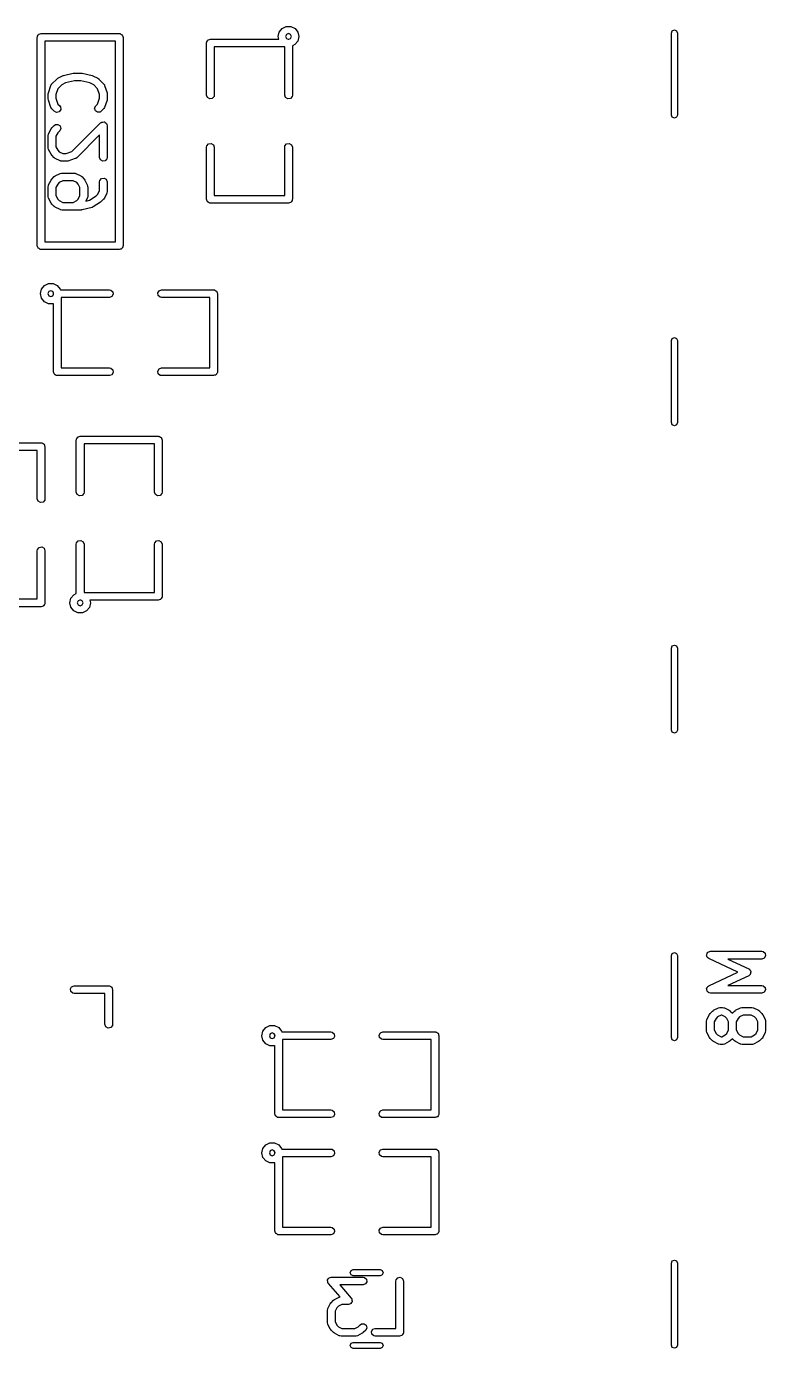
# Model space of a CAD drawing. Extents: x 0.15 to 2.92, y 0.08 to 4.24.
# Drawn here: x 0.869 to 1.436, y 2.441 to 3.456 of the extents above; entities that cross this region are included whole.
import ezdxf

# ---------------------------------------------------------------- set-up
doc = ezdxf.new("R2010")
doc.units = 0
doc.header["$MEASUREMENT"] = 0
doc.layers.add('BLACK', color=7, linetype='CONTINUOUS')

msp = doc.modelspace()

# ---------------------------------------------------------------- linework, layer by layer
at = {"layer": 'BLACK', "linetype": 'CONTINUOUS'}
for p, q in [((1.06284, 3.45187), (1.06505, 3.45463)), ((1.06505, 3.45463), (1.06824, 3.45616)), ((1.06824, 3.45616), (1.07178, 3.45616)), ((1.07178, 3.45616), (1.07496, 3.45462)), ((1.07496, 3.45462), (1.07717, 3.45185)), ((1.36463, 3.45273), (1.3663, 3.45343)), ((1.3663, 3.45343), (1.36797, 3.45273)), ((0.877047, 3.44776), (0.877115, 3.44814)), ((0.877047, 3.28776), (0.877047, 3.44776)), ((0.877092, 3.44827), (0.877158, 3.44838)), ((0.877115, 3.44814), (0.877092, 3.44827)), ((0.877158, 3.44838), (0.877225, 3.44877)), ((0.877225, 3.44877), (0.877718, 3.44935)), ((0.877718, 3.44935), (0.878102, 3.45002)), ((0.878102, 3.45002), (0.878352, 3.45011)), ((0.878352, 3.45011), (0.878524, 3.45031)), ((0.878524, 3.45031), (0.879279, 3.45045)), ((0.879279, 3.45045), (0.88, 3.45071)), ((0.88, 3.45071), (0.94, 3.45071)), ((0.882953, 3.4448), (0.882953, 3.29071)), ((0.937047, 3.4448), (0.882953, 3.4448)), ((0.937047, 3.29071), (0.937047, 3.4448)), ((0.94, 3.45071), (0.940384, 3.45064)), ((0.940384, 3.45064), (0.940513, 3.45066)), ((0.940513, 3.45066), (0.940626, 3.4506)), ((0.940626, 3.4506), (0.94101, 3.45053)), ((0.94101, 3.45053), (0.941598, 3.45004)), ((0.941598, 3.45004), (0.942262, 3.44965)), ((0.942262, 3.44965), (0.942353, 3.4494)), ((0.942353, 3.4494), (0.942557, 3.44923)), ((0.942557, 3.44923), (0.94269, 3.44848)), ((0.94269, 3.44848), (0.942953, 3.44776)), ((0.942953, 3.44776), (0.942953, 3.28776)), ((1.00705, 3.44341), (1.00711, 3.44379)), ((1.00705, 3.40341), (1.00705, 3.44341)), ((1.00709, 3.44392), (1.00716, 3.44403)), ((1.00711, 3.44379), (1.00709, 3.44392)), ((1.00716, 3.44403), (1.00723, 3.44442)), ((1.00723, 3.44442), (1.00772, 3.445)), ((1.00772, 3.445), (1.0081, 3.44567)), ((1.0081, 3.44567), (1.00835, 3.44576)), ((1.00835, 3.44576), (1.00852, 3.44596)), ((1.00852, 3.44596), (1.00928, 3.4461)), ((1.00928, 3.4461), (1.01, 3.44636)), ((1.01, 3.44636), (1.06251, 3.44636)), ((1.06205, 3.44842), (1.06284, 3.45187)), ((1.06205, 3.44841), (1.06205, 3.44842)), ((1.06251, 3.44636), (1.06205, 3.44841)), ((1.06843, 3.44997), (1.06778, 3.44841)), ((1.06778, 3.44841), (1.06843, 3.44684)), ((1.07, 3.45062), (1.06843, 3.44997)), ((1.06843, 3.44684), (1.06959, 3.44636)), ((1.06959, 3.44636), (1.07, 3.44636)), ((1.07157, 3.44997), (1.07, 3.45062)), ((1.07, 3.44636), (1.07029, 3.44631)), ((1.07029, 3.44631), (1.07157, 3.44684)), ((1.07222, 3.44841), (1.07157, 3.44997)), ((1.07157, 3.44684), (1.07222, 3.44841)), ((1.07715, 3.44493), (1.07494, 3.44217)), ((1.07795, 3.44838), (1.07715, 3.44493)), ((1.07717, 3.45185), (1.07795, 3.44841)), ((1.07795, 3.44841), (1.07795, 3.44838)), ((1.36394, 3.45106), (1.36463, 3.45273)), ((1.36394, 3.38807), (1.36394, 3.45106)), ((1.36797, 3.45273), (1.36866, 3.45106)), ((1.36866, 3.45106), (1.36866, 3.38807)), ((1.06705, 3.44045), (1.01295, 3.44045)), ((1.01295, 3.44045), (1.01295, 3.40341)), ((1.06705, 3.40341), (1.06705, 3.44045)), ((1.07494, 3.44217), (1.07295, 3.44122)), ((1.07295, 3.44122), (1.07295, 3.40341)), ((0.888227, 3.41203), (0.891977, 3.41578)), ((0.891977, 3.41578), (0.8927, 3.41628)), ((0.8927, 3.41628), (0.892744, 3.41633)), ((0.892744, 3.41633), (0.896494, 3.4182)), ((0.898845, 3.41278), (0.895814, 3.41126)), ((0.896494, 3.4182), (0.896982, 3.41835)), ((0.896982, 3.41835), (0.897098, 3.41843)), ((0.897098, 3.41843), (0.904597, 3.4203)), ((0.905677, 3.41448), (0.898845, 3.41278)), ((0.904597, 3.4203), (0.905185, 3.42034)), ((0.905185, 3.42034), (0.905313, 3.42039)), ((0.905313, 3.42039), (0.910937, 3.42039)), ((0.910574, 3.41448), (0.905677, 3.41448)), ((0.917406, 3.41278), (0.910574, 3.41448)), ((0.910937, 3.42039), (0.911518, 3.42029)), ((0.911518, 3.42029), (0.911654, 3.4203)), ((0.911654, 3.4203), (0.919153, 3.41843)), ((0.920437, 3.41126), (0.917406, 3.41278)), ((0.919153, 3.41843), (0.919618, 3.41822)), ((0.919618, 3.41822), (0.919757, 3.4182)), ((0.919757, 3.4182), (0.923506, 3.41633)), ((0.923506, 3.41633), (0.924216, 3.4158)), ((0.924216, 3.4158), (0.924274, 3.41578)), ((0.924274, 3.41578), (0.928023, 3.41203)), ((0.885487, 3.40431), (0.885641, 3.40518)), ((0.885487, 3.40056), (0.885487, 3.40431)), ((0.885639, 3.40525), (0.887514, 3.41087)), ((0.885641, 3.40518), (0.885639, 3.40525)), ((0.887514, 3.41087), (0.888002, 3.41177)), ((0.888002, 3.41177), (0.888152, 3.41187)), ((0.888152, 3.41187), (0.888227, 3.41203)), ((0.892896, 3.40834), (0.891393, 3.40383)), ((0.891393, 3.40383), (0.891393, 3.40104)), ((0.895814, 3.41126), (0.892896, 3.40834)), ((0.923355, 3.40834), (0.920437, 3.41126)), ((0.924857, 3.40383), (0.923355, 3.40834)), ((0.924857, 3.40104), (0.924857, 3.40383)), ((0.928023, 3.41203), (0.928612, 3.41119)), ((0.928612, 3.41119), (0.928627, 3.41101)), ((0.928627, 3.41101), (0.928737, 3.41087)), ((0.928737, 3.41087), (0.930611, 3.40525)), ((0.930611, 3.40525), (0.930741, 3.40437)), ((0.930741, 3.40437), (0.930763, 3.40431)), ((0.930763, 3.40431), (0.930763, 3.40056)), ((1.00774, 3.40151), (1.00705, 3.40341)), ((1.01277, 3.4024), (1.01148, 3.40085)), ((1.01295, 3.40341), (1.01277, 3.4024)), ((1.06774, 3.40151), (1.06705, 3.40341)), ((1.07277, 3.4024), (1.07148, 3.40085)), ((1.07295, 3.40341), (1.07277, 3.4024)), ((0.885509, 3.4005), (0.885487, 3.40056)), ((0.885639, 3.39963), (0.885509, 3.4005)), ((0.887514, 3.39401), (0.885639, 3.39963)), ((0.887623, 3.39387), (0.887514, 3.39401)), ((0.887639, 3.39369), (0.887623, 3.39387)), ((0.888227, 3.39285), (0.887639, 3.39369)), ((0.890102, 3.39098), (0.888227, 3.39285)), ((0.891393, 3.40104), (0.892896, 3.39654)), ((0.892896, 3.39654), (0.894278, 3.39515)), ((0.895042, 3.3923), (0.893883, 3.39065)), ((0.894278, 3.39515), (0.894866, 3.39431)), ((0.894866, 3.39431), (0.895042, 3.3923)), ((0.921119, 3.39332), (0.921973, 3.39515)), ((0.921642, 3.39137), (0.921119, 3.39332)), ((0.921973, 3.39515), (0.923355, 3.39654)), ((0.923355, 3.39654), (0.924857, 3.40104)), ((0.928023, 3.39285), (0.926149, 3.39098)), ((0.928098, 3.39301), (0.928023, 3.39285)), ((0.928248, 3.3931), (0.928098, 3.39301)), ((0.928737, 3.39401), (0.928248, 3.3931)), ((0.930611, 3.39963), (0.928737, 3.39401)), ((0.930763, 3.40056), (0.93061, 3.39969)), ((0.93061, 3.39969), (0.930611, 3.39963)), ((1.00949, 3.4005), (1.00774, 3.40151)), ((1.01148, 3.40085), (1.00949, 3.4005)), ((1.06949, 3.4005), (1.06774, 3.40151)), ((1.07148, 3.40085), (1.06949, 3.4005)), ((0.891932, 3.39012), (0.890102, 3.39098)), ((0.893883, 3.39065), (0.891932, 3.39012)), ((0.903718, 3.36003), (0.925722, 3.38203)), ((0.923296, 3.39021), (0.921642, 3.39137)), ((0.925309, 3.39039), (0.923296, 3.39021)), ((0.926149, 3.39098), (0.925309, 3.39039)), ((0.925722, 3.38203), (0.92625, 3.3824)), ((0.92625, 3.3824), (0.926334, 3.3825)), ((0.926334, 3.3825), (0.926412, 3.38251)), ((0.926412, 3.38251), (0.926562, 3.38262)), ((0.926562, 3.38262), (0.927448, 3.3827)), ((0.927448, 3.3827), (0.928323, 3.38285)), ((0.928323, 3.38285), (0.92844, 3.38278)), ((0.92844, 3.38278), (0.928574, 3.38279)), ((0.928574, 3.38279), (0.929302, 3.38228)), ((0.929302, 3.38228), (0.930072, 3.38184)), ((1.36463, 3.3864), (1.36394, 3.38807)), ((1.3663, 3.38571), (1.36463, 3.3864)), ((1.36797, 3.3864), (1.3663, 3.38571)), ((1.36866, 3.38807), (1.36797, 3.3864)), ((0.885487, 3.37244), (0.885665, 3.37345)), ((0.885487, 3.36307), (0.885487, 3.37244)), ((0.885665, 3.37345), (0.885779, 3.37359)), ((0.885779, 3.37359), (0.885799, 3.37376)), ((0.885799, 3.37376), (0.887674, 3.37751)), ((0.887674, 3.37751), (0.8882, 3.37822)), ((0.8882, 3.37822), (0.888227, 3.37828)), ((0.888227, 3.37828), (0.890102, 3.38016)), ((0.890102, 3.38016), (0.890942, 3.38074)), ((0.890942, 3.38074), (0.892954, 3.38092)), ((0.892742, 3.37444), (0.891393, 3.37175)), ((0.891393, 3.37175), (0.891393, 3.36377)), ((0.894278, 3.37598), (0.892742, 3.37444)), ((0.892954, 3.38092), (0.894609, 3.37976)), ((0.895131, 3.37781), (0.894278, 3.37598)), ((0.894609, 3.37976), (0.895131, 3.37781)), ((0.924857, 3.37281), (0.907401, 3.35536)), ((0.924857, 3.35557), (0.924857, 3.37281)), ((0.930072, 3.38184), (0.930118, 3.38171)), ((0.930118, 3.38171), (0.930229, 3.38164)), ((0.930229, 3.38164), (0.930459, 3.38078)), ((0.930459, 3.38078), (0.930763, 3.37994)), ((0.930763, 3.37994), (0.930763, 3.35557)), ((0.885548, 3.3629), (0.885487, 3.36307)), ((0.885507, 3.36273), (0.885548, 3.3629)), ((0.885799, 3.36175), (0.885507, 3.36273)), ((0.887674, 3.358), (0.885799, 3.36175)), ((0.891393, 3.36377), (0.892742, 3.36107)), ((1.00705, 3.36341), (1.00723, 3.36442)), ((1.00705, 3.32341), (1.00705, 3.36341)), ((1.00723, 3.36442), (1.00852, 3.36596)), ((1.00852, 3.36596), (1.01051, 3.36631)), ((1.01051, 3.36631), (1.01226, 3.3653)), ((1.01226, 3.3653), (1.01295, 3.36341)), ((1.01295, 3.36341), (1.01295, 3.32636)), ((1.06705, 3.36341), (1.06723, 3.36442)), ((1.06705, 3.32636), (1.06705, 3.36341)), ((1.06723, 3.36442), (1.06852, 3.36596)), ((1.06852, 3.36596), (1.07051, 3.36631)), ((1.07051, 3.36631), (1.07226, 3.3653)), ((1.07226, 3.3653), (1.07295, 3.36341)), ((1.07295, 3.36341), (1.07295, 3.32341)), ((0.887721, 3.35795), (0.887674, 3.358)), ((0.888227, 3.35723), (0.887721, 3.35795)), ((0.890102, 3.35536), (0.888227, 3.35723)), ((0.89016, 3.35533), (0.890102, 3.35536)), ((0.890869, 3.3548), (0.89016, 3.35533)), ((0.894619, 3.35293), (0.890869, 3.3548)), ((0.892742, 3.36107), (0.893939, 3.35987)), ((0.893939, 3.35987), (0.896636, 3.35852)), ((0.894794, 3.35291), (0.894619, 3.35293)), ((0.894929, 3.3528), (0.894794, 3.35291)), ((0.895939, 3.35262), (0.894929, 3.3528)), ((0.899689, 3.35262), (0.895939, 3.35262)), ((0.896636, 3.35852), (0.89921, 3.35852)), ((0.89921, 3.35852), (0.903718, 3.36003)), ((0.899749, 3.35264), (0.899689, 3.35262)), ((0.900623, 3.35277), (0.899749, 3.35264)), ((0.906247, 3.35464), (0.900623, 3.35277)), ((0.906385, 3.35475), (0.906247, 3.35464)), ((0.906561, 3.35477), (0.906385, 3.35475)), ((0.907401, 3.35536), (0.906561, 3.35477)), ((0.925548, 3.35367), (0.924857, 3.35557)), ((0.927297, 3.35266), (0.925548, 3.35367)), ((0.929287, 3.35301), (0.927297, 3.35266)), ((0.930585, 3.35456), (0.929287, 3.35301)), ((0.930763, 3.35557), (0.930585, 3.35456)), ((0.890102, 3.34078), (0.890825, 3.34129)), ((0.890825, 3.34129), (0.890869, 3.34134)), ((0.890869, 3.34134), (0.894619, 3.34321)), ((0.894619, 3.34321), (0.895602, 3.34351)), ((0.895602, 3.34351), (0.895773, 3.34346)), ((0.895773, 3.34346), (0.895939, 3.34352)), ((0.895939, 3.34352), (0.905313, 3.34352)), ((0.905313, 3.34352), (0.906323, 3.34335)), ((0.906323, 3.34335), (0.906458, 3.34323)), ((0.906458, 3.34323), (0.906634, 3.34321)), ((0.906634, 3.34321), (0.910383, 3.34134)), ((0.910383, 3.34134), (0.911092, 3.34081)), ((0.885487, 3.33307), (0.885665, 3.33408)), ((0.885487, 3.32557), (0.885487, 3.33307)), ((0.885665, 3.33408), (0.885779, 3.33422)), ((0.885779, 3.33422), (0.885799, 3.33439)), ((0.885799, 3.33439), (0.887674, 3.33814)), ((0.887674, 3.33814), (0.8882, 3.33885)), ((0.8882, 3.33885), (0.888227, 3.33891)), ((0.888227, 3.33891), (0.890102, 3.34078)), ((0.892742, 3.33507), (0.891393, 3.33238)), ((0.891393, 3.33238), (0.891393, 3.32627)), ((0.893939, 3.33627), (0.892742, 3.33507)), ((0.896636, 3.33762), (0.893939, 3.33627)), ((0.904616, 3.33762), (0.896636, 3.33762)), ((0.907314, 3.33627), (0.904616, 3.33762)), ((0.908511, 3.33507), (0.907314, 3.33627)), ((0.909859, 3.33238), (0.908511, 3.33507)), ((0.909859, 3.32627), (0.909859, 3.33238)), ((0.911092, 3.34081), (0.911151, 3.34078)), ((0.911151, 3.34078), (0.913025, 3.33891)), ((0.913025, 3.33891), (0.913532, 3.33819)), ((0.913532, 3.33819), (0.913578, 3.33814)), ((0.913578, 3.33814), (0.915453, 3.33439)), ((0.915453, 3.33439), (0.915746, 3.33341)), ((0.915746, 3.33341), (0.915704, 3.33324)), ((0.915704, 3.33324), (0.915765, 3.33307)), ((0.915765, 3.33307), (0.915765, 3.32557)), ((0.924857, 3.33682), (0.925036, 3.33783)), ((0.924857, 3.33002), (0.924857, 3.33682)), ((0.925036, 3.33783), (0.926334, 3.33938)), ((0.926334, 3.33938), (0.928323, 3.33973)), ((0.928323, 3.33973), (0.930072, 3.33872)), ((0.930072, 3.33872), (0.930763, 3.33682)), ((0.930763, 3.33682), (0.930763, 3.32932)), ((0.885548, 3.32541), (0.885487, 3.32557)), ((0.885507, 3.32524), (0.885548, 3.32541)), ((0.885799, 3.32425), (0.885507, 3.32524)), ((0.887674, 3.3205), (0.885799, 3.32425)), ((0.891393, 3.32627), (0.892742, 3.32357)), ((0.892742, 3.32357), (0.893939, 3.32238)), ((0.893939, 3.32238), (0.896636, 3.32103)), ((0.896636, 3.32103), (0.904616, 3.32103)), ((0.904616, 3.32103), (0.907314, 3.32238)), ((0.907314, 3.32238), (0.908511, 3.32357)), ((0.908511, 3.32357), (0.909859, 3.32627)), ((0.915453, 3.32425), (0.914307, 3.32196)), ((0.914307, 3.32196), (0.917224, 3.32269)), ((0.915473, 3.32443), (0.915453, 3.32425)), ((0.915587, 3.32456), (0.915473, 3.32443)), ((0.915765, 3.32557), (0.915587, 3.32456)), ((0.917224, 3.32269), (0.92218, 3.32599)), ((0.925699, 3.32124), (0.920074, 3.31749)), ((0.92218, 3.32599), (0.923509, 3.32732)), ((0.923509, 3.32732), (0.924857, 3.33002)), ((0.92578, 3.32135), (0.925699, 3.32124)), ((0.926149, 3.32161), (0.92578, 3.32135)), ((0.928023, 3.32349), (0.926149, 3.32161)), ((0.928051, 3.32354), (0.928023, 3.32349)), ((0.928576, 3.32425), (0.928051, 3.32354)), ((0.930451, 3.328), (0.928576, 3.32425)), ((0.930471, 3.32818), (0.930451, 3.328)), ((0.930585, 3.32831), (0.930471, 3.32818)), ((0.930763, 3.32932), (0.930585, 3.32831)), ((1.00731, 3.32268), (1.00705, 3.32341)), ((1.00744, 3.32193), (1.00731, 3.32268)), ((1.00765, 3.32176), (1.00744, 3.32193)), ((1.00774, 3.32151), (1.00765, 3.32176)), ((1.0084, 3.32112), (1.00774, 3.32151)), ((1.00899, 3.32063), (1.0084, 3.32112)), ((1.01295, 3.32636), (1.06705, 3.32636)), ((1.07165, 3.32105), (1.07148, 3.32085)), ((1.0719, 3.32114), (1.07165, 3.32105)), ((1.07228, 3.32181), (1.0719, 3.32114)), ((1.07277, 3.3224), (1.07228, 3.32181)), ((1.07284, 3.32278), (1.07277, 3.3224)), ((1.07291, 3.32289), (1.07284, 3.32278)), ((1.07295, 3.32341), (1.07289, 3.32302)), ((1.07289, 3.32302), (1.07291, 3.32289)), ((0.887721, 3.32046), (0.887674, 3.3205)), ((0.888227, 3.31974), (0.887721, 3.32046)), ((0.890102, 3.31786), (0.888227, 3.31974)), ((0.89016, 3.31783), (0.890102, 3.31786)), ((0.890869, 3.31731), (0.89016, 3.31783)), ((0.894619, 3.31543), (0.890869, 3.31731)), ((0.894794, 3.31541), (0.894619, 3.31543)), ((0.894929, 3.3153), (0.894794, 3.31541)), ((0.895939, 3.31512), (0.894929, 3.3153)), ((0.910937, 3.31512), (0.895939, 3.31512)), ((0.911066, 3.31517), (0.910937, 3.31512)), ((0.911654, 3.31521), (0.911066, 3.31517)), ((0.919153, 3.31708), (0.911654, 3.31521)), ((0.919167, 3.31709), (0.919153, 3.31708)), ((0.920074, 3.31749), (0.919167, 3.31709)), ((1.00937, 3.32056), (1.00899, 3.32063)), ((1.00949, 3.3205), (1.00937, 3.32056)), ((1.00962, 3.32052), (1.00949, 3.3205)), ((1.01, 3.32045), (1.00962, 3.32052)), ((1.07, 3.32045), (1.01, 3.32045)), ((1.07072, 3.32072), (1.07, 3.32045)), ((1.07148, 3.32085), (1.07072, 3.32072)), ((0.882953, 3.29071), (0.937047, 3.29071)), ((0.87731, 3.28704), (0.877047, 3.28776)), ((0.877443, 3.28628), (0.87731, 3.28704)), ((0.877647, 3.28611), (0.877443, 3.28628)), ((0.877738, 3.28586), (0.877647, 3.28611)), ((0.878402, 3.28547), (0.877738, 3.28586)), ((0.87899, 3.28498), (0.878402, 3.28547)), ((0.879374, 3.28491), (0.87899, 3.28498)), ((0.879487, 3.28485), (0.879374, 3.28491)), ((0.879616, 3.28487), (0.879487, 3.28485)), ((0.88, 3.2848), (0.879616, 3.28487)), ((0.94, 3.2848), (0.88, 3.2848)), ((0.940721, 3.28507), (0.94, 3.2848)), ((0.941476, 3.2852), (0.940721, 3.28507)), ((0.941648, 3.2854), (0.941476, 3.2852)), ((0.941898, 3.28549), (0.941648, 3.2854)), ((0.942282, 3.28616), (0.941898, 3.28549)), ((0.942775, 3.28675), (0.942282, 3.28616)), ((0.942842, 3.28713), (0.942775, 3.28675)), ((0.942908, 3.28724), (0.942842, 3.28713)), ((0.942953, 3.28776), (0.942885, 3.28737)), ((0.942885, 3.28737), (0.942908, 3.28724)), ((0.879547, 3.25092), (0.88034, 3.25437)), ((0.87955, 3.25091), (0.879547, 3.25092)), ((0.880328, 3.24747), (0.87955, 3.25091)), ((0.88034, 3.25437), (0.882549, 3.25713)), ((0.882549, 3.25713), (0.885738, 3.25866)), ((0.885933, 3.25247), (0.885284, 3.25091)), ((0.885284, 3.25091), (0.885933, 3.24934)), ((0.885738, 3.25866), (0.889275, 3.25866)), ((0.8875, 3.25312), (0.885933, 3.25247)), ((0.889067, 3.25247), (0.8875, 3.25312)), ((0.889598, 3.25119), (0.889067, 3.25247)), ((0.889067, 3.24934), (0.889547, 3.2505)), ((0.889275, 3.25866), (0.892462, 3.25712)), ((0.889547, 3.25091), (0.889598, 3.25119)), ((0.889547, 3.2505), (0.889547, 3.25091)), ((0.892462, 3.25712), (0.894666, 3.25435)), ((0.894666, 3.25435), (0.894779, 3.25386)), ((0.894779, 3.25386), (0.9325, 3.25386)), ((0.9325, 3.25386), (0.93351, 3.25368)), ((0.93351, 3.25368), (0.935057, 3.25238)), ((0.935408, 3.25039), (0.934398, 3.24864)), ((0.935057, 3.25238), (0.935408, 3.25039)), ((0.969592, 3.25142), (0.970602, 3.25317)), ((0.969943, 3.24943), (0.969592, 3.25142)), ((0.970602, 3.25317), (0.9725, 3.25386)), ((0.9725, 3.25386), (1.0125, 3.25386)), ((1.0125, 3.25386), (1.01288, 3.25379)), ((1.01288, 3.25379), (1.01301, 3.25381)), ((1.01301, 3.25381), (1.01313, 3.25375)), ((1.01313, 3.25375), (1.01351, 3.25368)), ((1.01351, 3.25368), (1.0141, 3.25319)), ((1.0141, 3.25319), (1.01476, 3.2528)), ((1.01476, 3.2528), (1.01485, 3.25255)), ((1.01485, 3.25255), (1.01506, 3.25238)), ((1.01506, 3.25238), (1.01519, 3.25163)), ((1.01519, 3.25163), (1.01545, 3.25091)), ((1.01545, 3.25091), (1.01545, 3.19091)), ((0.882528, 3.2447), (0.880328, 3.24747)), ((0.885711, 3.24316), (0.882528, 3.2447)), ((0.889248, 3.24315), (0.885711, 3.24316)), ((0.885933, 3.24934), (0.8875, 3.24869)), ((0.8875, 3.24869), (0.889067, 3.24934)), ((0.889547, 3.24329), (0.889248, 3.24315)), ((0.889547, 3.19091), (0.889547, 3.24329)), ((0.9325, 3.24795), (0.895453, 3.24795)), ((0.895453, 3.24795), (0.895453, 3.19386)), ((0.934398, 3.24864), (0.9325, 3.24795)), ((0.97149, 3.24813), (0.969943, 3.24943)), ((0.9725, 3.24795), (0.97149, 3.24813)), ((1.00955, 3.24795), (0.9725, 3.24795)), ((1.00955, 3.19386), (1.00955, 3.24795)), ((1.36394, 3.21484), (1.36463, 3.21651)), ((1.36394, 3.15185), (1.36394, 3.21484)), ((1.36463, 3.21651), (1.3663, 3.2172)), ((1.3663, 3.2172), (1.36797, 3.21651)), ((1.36797, 3.21651), (1.36866, 3.21484)), ((1.36866, 3.21484), (1.36866, 3.15185)), ((0.88981, 3.19018), (0.889547, 3.19091)), ((0.889943, 3.18943), (0.88981, 3.19018)), ((0.890147, 3.18926), (0.889943, 3.18943)), ((0.890238, 3.18901), (0.890147, 3.18926)), ((0.890902, 3.18862), (0.890238, 3.18901)), ((0.895453, 3.19386), (0.9325, 3.19386)), ((0.9325, 3.19386), (0.93351, 3.19368)), ((0.93351, 3.19368), (0.935057, 3.19238)), ((0.935408, 3.19039), (0.934398, 3.18864)), ((0.935057, 3.19238), (0.935408, 3.19039)), ((0.969592, 3.19142), (0.970602, 3.19317)), ((0.969943, 3.18943), (0.969592, 3.19142)), ((0.97149, 3.18813), (0.969943, 3.18943)), ((0.970602, 3.19317), (0.9725, 3.19386)), ((0.9725, 3.19386), (1.00955, 3.19386)), ((1.01478, 3.18931), (1.0144, 3.18864)), ((1.01527, 3.1899), (1.01478, 3.18931)), ((1.01534, 3.19028), (1.01527, 3.1899)), ((1.01541, 3.19039), (1.01534, 3.19028)), ((1.01545, 3.19091), (1.01539, 3.19052)), ((1.01539, 3.19052), (1.01541, 3.19039)), ((0.89149, 3.18813), (0.890902, 3.18862)), ((0.891874, 3.18806), (0.89149, 3.18813)), ((0.891987, 3.188), (0.891874, 3.18806)), ((0.892116, 3.18802), (0.891987, 3.188)), ((0.8925, 3.18795), (0.892116, 3.18802)), ((0.9325, 3.18795), (0.8925, 3.18795)), ((0.934398, 3.18864), (0.9325, 3.18795)), ((0.9725, 3.18795), (0.97149, 3.18813)), ((1.0125, 3.18795), (0.9725, 3.18795)), ((1.01322, 3.18822), (1.0125, 3.18795)), ((1.01398, 3.18835), (1.01322, 3.18822)), ((1.01415, 3.18855), (1.01398, 3.18835)), ((1.0144, 3.18864), (1.01415, 3.18855)), ((1.36463, 3.15018), (1.36394, 3.15185)), ((1.3663, 3.14949), (1.36463, 3.15018)), ((1.36797, 3.15018), (1.3663, 3.14949)), ((1.36866, 3.15185), (1.36797, 3.15018)), ((0.907047, 3.13841), (0.907115, 3.13879)), ((0.907047, 3.09841), (0.907047, 3.13841)), ((0.907092, 3.13892), (0.907158, 3.13903)), ((0.907115, 3.13879), (0.907092, 3.13892)), ((0.907158, 3.13903), (0.907225, 3.13942)), ((0.907225, 3.13942), (0.907718, 3.14)), ((0.907718, 3.14), (0.908102, 3.14067)), ((0.908102, 3.14067), (0.908352, 3.14076)), ((0.908352, 3.14076), (0.908524, 3.14096)), ((0.908524, 3.14096), (0.909279, 3.1411)), ((0.909279, 3.1411), (0.91, 3.14136)), ((0.91, 3.14136), (0.97, 3.14136)), ((0.97, 3.14136), (0.970384, 3.14129)), ((0.970384, 3.14129), (0.970513, 3.14131)), ((0.970513, 3.14131), (0.970626, 3.14125)), ((0.970626, 3.14125), (0.97101, 3.14118)), ((0.97101, 3.14118), (0.971598, 3.14069)), ((0.971598, 3.14069), (0.972262, 3.1403)), ((0.972262, 3.1403), (0.972353, 3.14005)), ((0.972353, 3.14005), (0.972557, 3.13988)), ((0.972557, 3.13988), (0.97269, 3.13913)), ((0.97269, 3.13913), (0.972953, 3.13841)), ((0.972953, 3.13841), (0.972953, 3.09841)), ((0.82, 3.13636), (0.88, 3.13636)), ((0.877047, 3.13045), (0.822953, 3.13045)), ((0.877047, 3.09341), (0.877047, 3.13045)), ((0.88, 3.13636), (0.880384, 3.13629)), ((0.880384, 3.13629), (0.880513, 3.13631)), ((0.880513, 3.13631), (0.880626, 3.13625)), ((0.880626, 3.13625), (0.88101, 3.13618)), ((0.88101, 3.13618), (0.881598, 3.13569)), ((0.881598, 3.13569), (0.882262, 3.1353)), ((0.882262, 3.1353), (0.882353, 3.13505)), ((0.882353, 3.13505), (0.882557, 3.13488)), ((0.882557, 3.13488), (0.88269, 3.13413)), ((0.88269, 3.13413), (0.882953, 3.13341)), ((0.882953, 3.13341), (0.882953, 3.09341)), ((0.967047, 3.13545), (0.912953, 3.13545)), ((0.912953, 3.13545), (0.912953, 3.09841)), ((0.967047, 3.09841), (0.967047, 3.13545)), ((0.907738, 3.09651), (0.907047, 3.09841)), ((0.912953, 3.09841), (0.912775, 3.0974)), ((0.967738, 3.09651), (0.967047, 3.09841)), ((0.972953, 3.09841), (0.972775, 3.0974)), ((0.877738, 3.09151), (0.877047, 3.09341)), ((0.879487, 3.0905), (0.877738, 3.09151)), ((0.881476, 3.09085), (0.879487, 3.0905)), ((0.882775, 3.0924), (0.881476, 3.09085)), ((0.882953, 3.09341), (0.882775, 3.0924)), ((0.909487, 3.0955), (0.907738, 3.09651)), ((0.911476, 3.09585), (0.909487, 3.0955)), ((0.912775, 3.0974), (0.911476, 3.09585)), ((0.969487, 3.0955), (0.967738, 3.09651)), ((0.971476, 3.09585), (0.969487, 3.0955)), ((0.972775, 3.0974), (0.971476, 3.09585)), ((0.907047, 3.05841), (0.907225, 3.05942)), ((0.907047, 3.02059), (0.907047, 3.05841)), ((0.907225, 3.05942), (0.908524, 3.06096)), ((0.908524, 3.06096), (0.910513, 3.06131)), ((0.910513, 3.06131), (0.912262, 3.0603)), ((0.912262, 3.0603), (0.912953, 3.05841)), ((0.912953, 3.05841), (0.912953, 3.02136)), ((0.967047, 3.05841), (0.967225, 3.05942)), ((0.967047, 3.02136), (0.967047, 3.05841)), ((0.967225, 3.05942), (0.968524, 3.06096)), ((0.968524, 3.06096), (0.970513, 3.06131)), ((0.970513, 3.06131), (0.972262, 3.0603)), ((0.972262, 3.0603), (0.972953, 3.05841)), ((0.972953, 3.05841), (0.972953, 3.01841)), ((0.877047, 3.05341), (0.877225, 3.05442)), ((0.877047, 3.01636), (0.877047, 3.05341)), ((0.877225, 3.05442), (0.878524, 3.05596)), ((0.878524, 3.05596), (0.880513, 3.05631)), ((0.880513, 3.05631), (0.882262, 3.0553)), ((0.882262, 3.0553), (0.882953, 3.05341)), ((0.882953, 3.05341), (0.882953, 3.01341)), ((0.822953, 3.01636), (0.877047, 3.01636)), ((0.902047, 3.01342), (0.90284, 3.01687)), ((0.90284, 3.01687), (0.905049, 3.01963)), ((0.905049, 3.01963), (0.907047, 3.02059)), ((0.912953, 3.02136), (0.967047, 3.02136)), ((0.972282, 3.01681), (0.971898, 3.01614)), ((0.972775, 3.0174), (0.972282, 3.01681)), ((0.972842, 3.01778), (0.972775, 3.0174)), ((0.972908, 3.01789), (0.972842, 3.01778)), ((0.972953, 3.01841), (0.972885, 3.01802)), ((0.972885, 3.01802), (0.972908, 3.01789)), ((0.88, 3.01045), (0.827486, 3.01045)), ((0.880721, 3.01072), (0.88, 3.01045)), ((0.881476, 3.01085), (0.880721, 3.01072)), ((0.881648, 3.01105), (0.881476, 3.01085)), ((0.881898, 3.01114), (0.881648, 3.01105)), ((0.882282, 3.01181), (0.881898, 3.01114)), ((0.882775, 3.0124), (0.882282, 3.01181)), ((0.882842, 3.01278), (0.882775, 3.0124)), ((0.882908, 3.01289), (0.882842, 3.01278)), ((0.882953, 3.01341), (0.882885, 3.01302)), ((0.882885, 3.01302), (0.882908, 3.01289)), ((0.90205, 3.01341), (0.902047, 3.01342)), ((0.902828, 3.00997), (0.90205, 3.01341)), ((0.905028, 3.0072), (0.902828, 3.00997)), ((0.908211, 3.00566), (0.905028, 3.0072)), ((0.908433, 3.01497), (0.907784, 3.01341)), ((0.907784, 3.01341), (0.908433, 3.01184)), ((0.909714, 3.0155), (0.908433, 3.01497)), ((0.908433, 3.01184), (0.91, 3.01119)), ((0.91, 3.01545), (0.909714, 3.0155)), ((0.910407, 3.01545), (0.91, 3.01545)), ((0.91, 3.01119), (0.911567, 3.01184)), ((0.911567, 3.01497), (0.910407, 3.01545)), ((0.912216, 3.01341), (0.911567, 3.01497)), ((0.911567, 3.01184), (0.912216, 3.01341)), ((0.91494, 3.00717), (0.911748, 3.00565)), ((0.917154, 3.00993), (0.91494, 3.00717)), ((0.917953, 3.01338), (0.917154, 3.00993)), ((0.97, 3.01545), (0.917486, 3.01545)), ((0.917486, 3.01545), (0.917953, 3.01341)), ((0.917953, 3.01341), (0.917953, 3.01338)), ((0.970721, 3.01572), (0.97, 3.01545)), ((0.971476, 3.01585), (0.970721, 3.01572)), ((0.971648, 3.01605), (0.971476, 3.01585)), ((0.971898, 3.01614), (0.971648, 3.01605)), ((0.911748, 3.00565), (0.908211, 3.00566)), ((1.36394, 2.97862), (1.36463, 2.98029)), ((1.36394, 2.91563), (1.36394, 2.97862)), ((1.36463, 2.98029), (1.3663, 2.98098)), ((1.3663, 2.98098), (1.36797, 2.98029)), ((1.36797, 2.98029), (1.36866, 2.97862)), ((1.36866, 2.97862), (1.36866, 2.91563)), ((1.36463, 2.91396), (1.36394, 2.91563)), ((1.36866, 2.91563), (1.36797, 2.91396)), ((1.3663, 2.91327), (1.36463, 2.91396)), ((1.36797, 2.91396), (1.3663, 2.91327)), ((1.36394, 2.7424), (1.36463, 2.74407)), ((1.36394, 2.67941), (1.36394, 2.7424)), ((1.36463, 2.74407), (1.3663, 2.74476)), ((1.3663, 2.74476), (1.36797, 2.74407)), ((1.36797, 2.74407), (1.36866, 2.7424)), ((1.36866, 2.7424), (1.36866, 2.67941)), ((1.39101, 2.74252), (1.39111, 2.7429)), ((1.39128, 2.74194), (1.39101, 2.74252)), ((1.39104, 2.74329), (1.39137, 2.74385)), ((1.39111, 2.7429), (1.39104, 2.74329)), ((1.39137, 2.74385), (1.39153, 2.74447)), ((1.39153, 2.74447), (1.39186, 2.7447)), ((1.39186, 2.7447), (1.39205, 2.74504)), ((1.39205, 2.74504), (1.39266, 2.74526)), ((1.39266, 2.74526), (1.39319, 2.74563)), ((1.39319, 2.74563), (1.39358, 2.74559)), ((1.39358, 2.74559), (1.39395, 2.74573)), ((1.39395, 2.74573), (1.43332, 2.74573)), ((1.43332, 2.74573), (1.43433, 2.74555)), ((1.43433, 2.74555), (1.43588, 2.74425)), ((1.43623, 2.74226), (1.43522, 2.74051)), ((1.43588, 2.74425), (1.43623, 2.74226)), ((1.39139, 2.7413), (1.39128, 2.74194)), ((1.3917, 2.74105), (1.39139, 2.7413)), ((1.39186, 2.74069), (1.3917, 2.74105)), ((1.3927, 2.7401), (1.39186, 2.74069)), ((1.41509, 2.72965), (1.3927, 2.7401)), ((1.43332, 2.73982), (1.40726, 2.73982)), ((1.40726, 2.73982), (1.42332, 2.73233)), ((1.42332, 2.73233), (1.42364, 2.73211)), ((1.42364, 2.73211), (1.42377, 2.73207)), ((1.42377, 2.73207), (1.42384, 2.73196)), ((1.42384, 2.73196), (1.42416, 2.73174)), ((1.43522, 2.74051), (1.43332, 2.73982)), ((1.3927, 2.71921), (1.41509, 2.72965)), ((1.42332, 2.72698), (1.40726, 2.71948)), ((1.42386, 2.72752), (1.42332, 2.72698)), ((1.42449, 2.72796), (1.42386, 2.72752)), ((1.42416, 2.73174), (1.42449, 2.73105)), ((1.42449, 2.73105), (1.42493, 2.73042)), ((1.42456, 2.72822), (1.42449, 2.72796)), ((1.42475, 2.72841), (1.42456, 2.72822)), ((1.42482, 2.72917), (1.42475, 2.72841)), ((1.42502, 2.72991), (1.42482, 2.72917)), ((1.42493, 2.73042), (1.4249, 2.73015)), ((1.4249, 2.73015), (1.42502, 2.72991)), ((0.902458, 2.71682), (0.903468, 2.71857)), ((0.902809, 2.71483), (0.902458, 2.71682)), ((0.904356, 2.71353), (0.902809, 2.71483)), ((0.903468, 2.71857), (0.905366, 2.71926)), ((0.905366, 2.71335), (0.904356, 2.71353)), ((0.905366, 2.71926), (0.931941, 2.71926)), ((0.928988, 2.71335), (0.905366, 2.71335)), ((0.928988, 2.68973), (0.928988, 2.71335)), ((0.931941, 2.71926), (0.932324, 2.71919)), ((0.932324, 2.71919), (0.932454, 2.71921)), ((0.932454, 2.71921), (0.932567, 2.71915)), ((0.932567, 2.71915), (0.932951, 2.71908)), ((0.932951, 2.71908), (0.933539, 2.71858)), ((0.933539, 2.71858), (0.934203, 2.7182)), ((0.934203, 2.7182), (0.934294, 2.71795)), ((0.934294, 2.71795), (0.934498, 2.71778)), ((0.934498, 2.71778), (0.934631, 2.71702)), ((0.934631, 2.71702), (0.934894, 2.7163)), ((0.934894, 2.7163), (0.934894, 2.68973)), ((1.39104, 2.71704), (1.39124, 2.71738)), ((1.39116, 2.71641), (1.39104, 2.71704)), ((1.3911, 2.71576), (1.39116, 2.71641)), ((1.39133, 2.71544), (1.3911, 2.71576)), ((1.39124, 2.71738), (1.39128, 2.71778)), ((1.39128, 2.71778), (1.39173, 2.71823)), ((1.39139, 2.71505), (1.39133, 2.71544)), ((1.39189, 2.71464), (1.39139, 2.71505)), ((1.39173, 2.71823), (1.39205, 2.71879)), ((1.39226, 2.71411), (1.39189, 2.71464)), ((1.39205, 2.71879), (1.39242, 2.71893)), ((1.39264, 2.71401), (1.39226, 2.71411)), ((1.39242, 2.71893), (1.3927, 2.71921)), ((1.39294, 2.71376), (1.39264, 2.71401)), ((1.39395, 2.71358), (1.39294, 2.71376)), ((1.43332, 2.71358), (1.39395, 2.71358)), ((1.40726, 2.71948), (1.43332, 2.71948)), ((1.43332, 2.71948), (1.43433, 2.7193)), ((1.43522, 2.71427), (1.43332, 2.71358)), ((1.43433, 2.7193), (1.43588, 2.71801)), ((1.43623, 2.71602), (1.43522, 2.71427)), ((1.43588, 2.71801), (1.43623, 2.71602)), ((1.39638, 2.70042), (1.40013, 2.7023)), ((1.40013, 2.7023), (1.40111, 2.70259)), ((1.40111, 2.70259), (1.40129, 2.70255)), ((1.40129, 2.70255), (1.40145, 2.70261)), ((1.40145, 2.70261), (1.40333, 2.70261)), ((1.40333, 2.70261), (1.40434, 2.70243)), ((1.40434, 2.70243), (1.40447, 2.70232)), ((1.40447, 2.70232), (1.40465, 2.7023)), ((1.40465, 2.7023), (1.4084, 2.70042)), ((1.41325, 2.70042), (1.417, 2.7023)), ((1.417, 2.7023), (1.41799, 2.70259)), ((1.41799, 2.70259), (1.41816, 2.70255)), ((1.41816, 2.70255), (1.41832, 2.70261)), ((1.41832, 2.70261), (1.42582, 2.70261)), ((1.42582, 2.70261), (1.42683, 2.70243)), ((1.42683, 2.70243), (1.42697, 2.70232)), ((1.42697, 2.70232), (1.42714, 2.7023)), ((1.42714, 2.7023), (1.43089, 2.70042)), ((1.391, 2.69216), (1.39118, 2.69317)), ((1.391, 2.68466), (1.391, 2.69216)), ((1.39118, 2.69317), (1.39129, 2.6933)), ((1.39129, 2.6933), (1.39131, 2.69348)), ((1.39131, 2.69348), (1.39319, 2.69723)), ((1.39319, 2.69723), (1.39371, 2.69794)), ((1.39371, 2.69794), (1.39374, 2.698)), ((1.39374, 2.698), (1.39561, 2.69987)), ((1.39561, 2.69987), (1.39634, 2.70038)), ((1.39634, 2.70038), (1.39638, 2.70042)), ((1.39825, 2.69416), (1.3969, 2.69146)), ((1.3969, 2.69146), (1.3969, 2.68536)), ((1.39945, 2.69536), (1.39825, 2.69416)), ((1.40215, 2.6967), (1.39945, 2.69536)), ((1.40263, 2.6967), (1.40215, 2.6967)), ((1.40533, 2.69536), (1.40263, 2.6967)), ((1.40652, 2.69416), (1.40533, 2.69536)), ((1.40787, 2.69146), (1.40652, 2.69416)), ((1.40787, 2.68536), (1.40787, 2.69146)), ((1.4084, 2.70042), (1.4091, 2.6999)), ((1.4091, 2.6999), (1.40916, 2.69987)), ((1.40916, 2.69987), (1.41082, 2.69821)), ((1.41082, 2.69821), (1.41249, 2.69987)), ((1.41249, 2.69987), (1.41321, 2.70038)), ((1.41321, 2.70038), (1.41325, 2.70042)), ((1.41513, 2.69416), (1.41378, 2.69146)), ((1.41378, 2.69146), (1.41378, 2.68536)), ((1.41632, 2.69536), (1.41513, 2.69416)), ((1.41902, 2.6967), (1.41632, 2.69536)), ((1.42513, 2.6967), (1.41902, 2.6967)), ((1.42782, 2.69536), (1.42513, 2.6967)), ((1.42902, 2.69416), (1.42782, 2.69536)), ((1.43037, 2.69146), (1.42902, 2.69416)), ((1.43037, 2.68536), (1.43037, 2.69146)), ((1.43089, 2.70042), (1.4316, 2.6999)), ((1.4316, 2.6999), (1.43166, 2.69987)), ((1.43166, 2.69987), (1.43354, 2.698)), ((1.43354, 2.698), (1.43404, 2.69727)), ((1.43404, 2.69727), (1.43409, 2.69723)), ((1.43409, 2.69723), (1.43596, 2.69348)), ((1.43596, 2.69348), (1.43626, 2.6925)), ((1.43626, 2.6925), (1.43621, 2.69232)), ((1.43621, 2.69232), (1.43627, 2.69216)), ((1.43627, 2.69216), (1.43627, 2.68466)), ((0.929679, 2.68783), (0.928988, 2.68973)), ((0.931428, 2.68682), (0.929679, 2.68783)), ((0.933417, 2.68717), (0.931428, 2.68682)), ((0.934716, 2.68872), (0.933417, 2.68717)), ((0.934894, 2.68973), (0.934716, 2.68872)), ((1.04955, 2.68092), (1.05034, 2.68437)), ((1.05034, 2.68437), (1.05255, 2.68713)), ((1.05255, 2.68713), (1.05574, 2.68866)), ((1.05593, 2.68247), (1.05528, 2.68091)), ((1.05574, 2.68866), (1.05928, 2.68866)), ((1.0575, 2.68312), (1.05593, 2.68247)), ((1.05907, 2.68247), (1.0575, 2.68312)), ((1.0596, 2.68119), (1.05907, 2.68247)), ((1.05928, 2.68866), (1.06246, 2.68712)), ((1.05955, 2.68091), (1.0596, 2.68119)), ((1.06246, 2.68712), (1.06467, 2.68435)), ((1.06467, 2.68435), (1.06478, 2.68386)), ((1.06478, 2.68386), (1.1025, 2.68386)), ((1.1025, 2.68386), (1.10351, 2.68368)), ((1.10351, 2.68368), (1.10506, 2.68238)), ((1.10506, 2.68238), (1.10541, 2.68039)), ((1.13959, 2.68142), (1.1406, 2.68317)), ((1.13994, 2.67943), (1.13959, 2.68142)), ((1.1406, 2.68317), (1.1425, 2.68386)), ((1.1425, 2.68386), (1.1825, 2.68386)), ((1.1825, 2.68386), (1.18288, 2.68379)), ((1.18288, 2.68379), (1.18301, 2.68381)), ((1.18301, 2.68381), (1.18313, 2.68375)), ((1.18313, 2.68375), (1.18351, 2.68368)), ((1.18351, 2.68368), (1.1841, 2.68319)), ((1.1841, 2.68319), (1.18476, 2.6828)), ((1.18476, 2.6828), (1.18485, 2.68255)), ((1.18485, 2.68255), (1.18506, 2.68238)), ((1.18506, 2.68238), (1.18519, 2.68163)), ((1.18519, 2.68163), (1.18545, 2.68091)), ((1.39106, 2.68449), (1.391, 2.68466)), ((1.39102, 2.68432), (1.39106, 2.68449)), ((1.39131, 2.68334), (1.39102, 2.68432)), ((1.39319, 2.67959), (1.39131, 2.68334)), ((1.3969, 2.68536), (1.39825, 2.68266)), ((1.39825, 2.68266), (1.39945, 2.68146)), ((1.39945, 2.68146), (1.40215, 2.68011)), ((1.40263, 2.68011), (1.40533, 2.68146)), ((1.40533, 2.68146), (1.40652, 2.68266)), ((1.40652, 2.68266), (1.40787, 2.68536)), ((1.41378, 2.68536), (1.41513, 2.68266)), ((1.41513, 2.68266), (1.41632, 2.68146)), ((1.41632, 2.68146), (1.41902, 2.68011)), ((1.42513, 2.68011), (1.42782, 2.68146)), ((1.42782, 2.68146), (1.42902, 2.68266)), ((1.42902, 2.68266), (1.43037, 2.68536)), ((1.43596, 2.68334), (1.43409, 2.67959)), ((1.43598, 2.68351), (1.43596, 2.68334)), ((1.4361, 2.68365), (1.43598, 2.68351)), ((1.43627, 2.68466), (1.4361, 2.68365)), ((1.04955, 2.68091), (1.04955, 2.68092)), ((1.05033, 2.67747), (1.04955, 2.68091)), ((1.05253, 2.6747), (1.05033, 2.67747)), ((1.05571, 2.67316), (1.05253, 2.6747)), ((1.05528, 2.68091), (1.05593, 2.67934)), ((1.05925, 2.67315), (1.05571, 2.67316)), ((1.05593, 2.67934), (1.0575, 2.67869)), ((1.0575, 2.67869), (1.05907, 2.67934)), ((1.05907, 2.67934), (1.05955, 2.6805)), ((1.05955, 2.67329), (1.05925, 2.67315)), ((1.05955, 2.6805), (1.05955, 2.68091)), ((1.05955, 2.62091), (1.05955, 2.67329)), ((1.1025, 2.67795), (1.06545, 2.67795)), ((1.06545, 2.67795), (1.06545, 2.62386)), ((1.1044, 2.67864), (1.1025, 2.67795)), ((1.10541, 2.68039), (1.1044, 2.67864)), ((1.14149, 2.67813), (1.13994, 2.67943)), ((1.1425, 2.67795), (1.14149, 2.67813)), ((1.17955, 2.67795), (1.1425, 2.67795)), ((1.17955, 2.62386), (1.17955, 2.67795)), ((1.18545, 2.68091), (1.18545, 2.62091)), ((1.36463, 2.67774), (1.36394, 2.67941)), ((1.3663, 2.67705), (1.36463, 2.67774)), ((1.36797, 2.67774), (1.3663, 2.67705)), ((1.36866, 2.67941), (1.36797, 2.67774)), ((1.39323, 2.67954), (1.39319, 2.67959)), ((1.39374, 2.67882), (1.39323, 2.67954)), ((1.39561, 2.67695), (1.39374, 2.67882)), ((1.39567, 2.67692), (1.39561, 2.67695)), ((1.39638, 2.67639), (1.39567, 2.67692)), ((1.40013, 2.67452), (1.39638, 2.67639)), ((1.40031, 2.6745), (1.40013, 2.67452)), ((1.40044, 2.67439), (1.40031, 2.6745)), ((1.40145, 2.67421), (1.40044, 2.67439)), ((1.40333, 2.67421), (1.40145, 2.67421)), ((1.40215, 2.68011), (1.40263, 2.68011)), ((1.40349, 2.67427), (1.40333, 2.67421)), ((1.40366, 2.67423), (1.40349, 2.67427)), ((1.40465, 2.67452), (1.40366, 2.67423)), ((1.4084, 2.67639), (1.40465, 2.67452)), ((1.40844, 2.67644), (1.4084, 2.67639)), ((1.40916, 2.67695), (1.40844, 2.67644)), ((1.41082, 2.67861), (1.40916, 2.67695)), ((1.41249, 2.67695), (1.41082, 2.67861)), ((1.41254, 2.67692), (1.41249, 2.67695)), ((1.41325, 2.67639), (1.41254, 2.67692)), ((1.417, 2.67452), (1.41325, 2.67639)), ((1.41718, 2.6745), (1.417, 2.67452)), ((1.41731, 2.67439), (1.41718, 2.6745)), ((1.41832, 2.67421), (1.41731, 2.67439)), ((1.42582, 2.67421), (1.41832, 2.67421)), ((1.41902, 2.68011), (1.42513, 2.68011)), ((1.42599, 2.67427), (1.42582, 2.67421)), ((1.42616, 2.67423), (1.42599, 2.67427)), ((1.42714, 2.67452), (1.42616, 2.67423)), ((1.43089, 2.67639), (1.42714, 2.67452)), ((1.43094, 2.67644), (1.43089, 2.67639)), ((1.43166, 2.67695), (1.43094, 2.67644)), ((1.43354, 2.67882), (1.43166, 2.67695)), ((1.43356, 2.67888), (1.43354, 2.67882)), ((1.43409, 2.67959), (1.43356, 2.67888)), ((1.05981, 2.62018), (1.05955, 2.62091)), ((1.05994, 2.61943), (1.05981, 2.62018)), ((1.06545, 2.62386), (1.1025, 2.62386)), ((1.1025, 2.62386), (1.10351, 2.62368)), ((1.10351, 2.62368), (1.10506, 2.62238)), ((1.10541, 2.62039), (1.1044, 2.61864)), ((1.10506, 2.62238), (1.10541, 2.62039)), ((1.13959, 2.62142), (1.1406, 2.62317)), ((1.13994, 2.61943), (1.13959, 2.62142)), ((1.1406, 2.62317), (1.1425, 2.62386)), ((1.1425, 2.62386), (1.17955, 2.62386)), ((1.18534, 2.62028), (1.18527, 2.6199)), ((1.18541, 2.62039), (1.18534, 2.62028)), ((1.18545, 2.62091), (1.18539, 2.62052)), ((1.18539, 2.62052), (1.18541, 2.62039)), ((1.06015, 2.61926), (1.05994, 2.61943)), ((1.06024, 2.61901), (1.06015, 2.61926)), ((1.0609, 2.61862), (1.06024, 2.61901)), ((1.06149, 2.61813), (1.0609, 2.61862)), ((1.06187, 2.61806), (1.06149, 2.61813)), ((1.06199, 2.618), (1.06187, 2.61806)), ((1.06212, 2.61802), (1.06199, 2.618)), ((1.0625, 2.61795), (1.06212, 2.61802)), ((1.1025, 2.61795), (1.0625, 2.61795)), ((1.1044, 2.61864), (1.1025, 2.61795)), ((1.14149, 2.61813), (1.13994, 2.61943)), ((1.1425, 2.61795), (1.14149, 2.61813)), ((1.1825, 2.61795), (1.1425, 2.61795)), ((1.18322, 2.61822), (1.1825, 2.61795)), ((1.18398, 2.61835), (1.18322, 2.61822)), ((1.18415, 2.61855), (1.18398, 2.61835)), ((1.1844, 2.61864), (1.18415, 2.61855)), ((1.18478, 2.61931), (1.1844, 2.61864)), ((1.18527, 2.6199), (1.18478, 2.61931)), ((1.04955, 2.59092), (1.05034, 2.59437)), ((1.04955, 2.59091), (1.04955, 2.59092)), ((1.05033, 2.58747), (1.04955, 2.59091)), ((1.05034, 2.59437), (1.05255, 2.59713)), ((1.05255, 2.59713), (1.05574, 2.59866)), ((1.05593, 2.59247), (1.05528, 2.59091)), ((1.05528, 2.59091), (1.05593, 2.58934)), ((1.05574, 2.59866), (1.05928, 2.59866)), ((1.0575, 2.59312), (1.05593, 2.59247)), ((1.05907, 2.59247), (1.0575, 2.59312)), ((1.0596, 2.59119), (1.05907, 2.59247)), ((1.05907, 2.58934), (1.05955, 2.5905)), ((1.05928, 2.59866), (1.06246, 2.59712)), ((1.05955, 2.59091), (1.0596, 2.59119)), ((1.05955, 2.5905), (1.05955, 2.59091)), ((1.06246, 2.59712), (1.06467, 2.59435)), ((1.06467, 2.59435), (1.06478, 2.59386)), ((1.06478, 2.59386), (1.1025, 2.59386)), ((1.1025, 2.59386), (1.10351, 2.59368)), ((1.10351, 2.59368), (1.10506, 2.59238)), ((1.10541, 2.59039), (1.1044, 2.58864)), ((1.10506, 2.59238), (1.10541, 2.59039)), ((1.13959, 2.59142), (1.1406, 2.59317)), ((1.13994, 2.58943), (1.13959, 2.59142)), ((1.1406, 2.59317), (1.1425, 2.59386)), ((1.1425, 2.59386), (1.1825, 2.59386)), ((1.1825, 2.59386), (1.18288, 2.59379)), ((1.18288, 2.59379), (1.18301, 2.59381)), ((1.18301, 2.59381), (1.18313, 2.59375)), ((1.18313, 2.59375), (1.18351, 2.59368)), ((1.18351, 2.59368), (1.1841, 2.59319)), ((1.1841, 2.59319), (1.18476, 2.5928)), ((1.18476, 2.5928), (1.18485, 2.59255)), ((1.18485, 2.59255), (1.18506, 2.59238)), ((1.18506, 2.59238), (1.18519, 2.59163)), ((1.18519, 2.59163), (1.18545, 2.59091)), ((1.18545, 2.59091), (1.18545, 2.53091)), ((1.05253, 2.5847), (1.05033, 2.58747)), ((1.05571, 2.58316), (1.05253, 2.5847)), ((1.05925, 2.58315), (1.05571, 2.58316)), ((1.05593, 2.58934), (1.0575, 2.58869)), ((1.0575, 2.58869), (1.05907, 2.58934)), ((1.05955, 2.58329), (1.05925, 2.58315)), ((1.05955, 2.53091), (1.05955, 2.58329)), ((1.1025, 2.58795), (1.06545, 2.58795)), ((1.06545, 2.58795), (1.06545, 2.53386)), ((1.1044, 2.58864), (1.1025, 2.58795)), ((1.14149, 2.58813), (1.13994, 2.58943)), ((1.1425, 2.58795), (1.14149, 2.58813)), ((1.17955, 2.58795), (1.1425, 2.58795)), ((1.17955, 2.53386), (1.17955, 2.58795)), ((1.05981, 2.53018), (1.05955, 2.53091)), ((1.05994, 2.52943), (1.05981, 2.53018)), ((1.06015, 2.52926), (1.05994, 2.52943)), ((1.06024, 2.52901), (1.06015, 2.52926)), ((1.0609, 2.52862), (1.06024, 2.52901)), ((1.06545, 2.53386), (1.1025, 2.53386)), ((1.1025, 2.53386), (1.10351, 2.53368)), ((1.10351, 2.53368), (1.10506, 2.53238)), ((1.10541, 2.53039), (1.1044, 2.52864)), ((1.10506, 2.53238), (1.10541, 2.53039)), ((1.13959, 2.53142), (1.1406, 2.53317)), ((1.13994, 2.52943), (1.13959, 2.53142)), ((1.14149, 2.52813), (1.13994, 2.52943)), ((1.1406, 2.53317), (1.1425, 2.53386)), ((1.1425, 2.53386), (1.17955, 2.53386)), ((1.18478, 2.52931), (1.1844, 2.52864)), ((1.18527, 2.5299), (1.18478, 2.52931)), ((1.18534, 2.53028), (1.18527, 2.5299)), ((1.18541, 2.53039), (1.18534, 2.53028)), ((1.18545, 2.53091), (1.18539, 2.53052)), ((1.18539, 2.53052), (1.18541, 2.53039)), ((1.06149, 2.52813), (1.0609, 2.52862)), ((1.06187, 2.52806), (1.06149, 2.52813)), ((1.06199, 2.528), (1.06187, 2.52806)), ((1.06212, 2.52802), (1.06199, 2.528)), ((1.0625, 2.52795), (1.06212, 2.52802)), ((1.1025, 2.52795), (1.0625, 2.52795)), ((1.1044, 2.52864), (1.1025, 2.52795)), ((1.1425, 2.52795), (1.14149, 2.52813)), ((1.1825, 2.52795), (1.1425, 2.52795)), ((1.18322, 2.52822), (1.1825, 2.52795)), ((1.18398, 2.52835), (1.18322, 2.52822)), ((1.18415, 2.52855), (1.18398, 2.52835)), ((1.1844, 2.52864), (1.18415, 2.52855)), ((1.36463, 2.50785), (1.3663, 2.50854)), ((1.3663, 2.50854), (1.36797, 2.50785)), ((1.11735, 2.49886), (1.11804, 2.50053)), ((1.11804, 2.49719), (1.11735, 2.49886)), ((1.11804, 2.50053), (1.11971, 2.50122)), ((1.11971, 2.50122), (1.14029, 2.50122)), ((1.14029, 2.50122), (1.14196, 2.50053)), ((1.14196, 2.50053), (1.14265, 2.49886)), ((1.14265, 2.49886), (1.14196, 2.49719)), ((1.36394, 2.50618), (1.36463, 2.50785)), ((1.36394, 2.44319), (1.36394, 2.50618)), ((1.36797, 2.50785), (1.36866, 2.50618)), ((1.36866, 2.50618), (1.36866, 2.44319)), ((1.09991, 2.49298), (1.10003, 2.49318)), ((1.10005, 2.49219), (1.09991, 2.49298)), ((1.10002, 2.49342), (1.10052, 2.49404)), ((1.10003, 2.49318), (1.10002, 2.49342)), ((1.10006, 2.4914), (1.10005, 2.49219)), ((1.10024, 2.49111), (1.10006, 2.4914)), ((1.10026, 2.49099), (1.10024, 2.49111)), ((1.10036, 2.4909), (1.10026, 2.49099)), ((1.10059, 2.49052), (1.10036, 2.4909)), ((1.10052, 2.49404), (1.10092, 2.49473)), ((1.10956, 2.48028), (1.10059, 2.49052)), ((1.10092, 2.49473), (1.10114, 2.49481)), ((1.10114, 2.49481), (1.10129, 2.49499)), ((1.10129, 2.49499), (1.10207, 2.49515)), ((1.10207, 2.49515), (1.10282, 2.49542)), ((1.10282, 2.49542), (1.12719, 2.49542)), ((1.12719, 2.48951), (1.10932, 2.48951)), ((1.10932, 2.48951), (1.11816, 2.47941)), ((1.11971, 2.4965), (1.11804, 2.49719)), ((1.14029, 2.4965), (1.11971, 2.4965)), ((1.12719, 2.49542), (1.1282, 2.49524)), ((1.12909, 2.4902), (1.12719, 2.48951)), ((1.1282, 2.49524), (1.12974, 2.49394)), ((1.1301, 2.49195), (1.12909, 2.4902)), ((1.12974, 2.49394), (1.1301, 2.49195)), ((1.14196, 2.49719), (1.14029, 2.4965)), ((1.15236, 2.49247), (1.15253, 2.49348)), ((1.15236, 2.45605), (1.15236, 2.49247)), ((1.15253, 2.49348), (1.15383, 2.49502)), ((1.15383, 2.49502), (1.15582, 2.49537)), ((1.15582, 2.49537), (1.15757, 2.49436)), ((1.15757, 2.49436), (1.15826, 2.49247)), ((1.15826, 2.49247), (1.15826, 2.4531)), ((1.10448, 2.47768), (1.1052, 2.47819)), ((1.1052, 2.47819), (1.10524, 2.47823)), ((1.10524, 2.47823), (1.10899, 2.48011)), ((1.10899, 2.48011), (1.10956, 2.48028)), ((1.11816, 2.47941), (1.11839, 2.47903)), ((1.11839, 2.47903), (1.1185, 2.47894)), ((1.1185, 2.47894), (1.11852, 2.47882)), ((1.11852, 2.47882), (1.11869, 2.47853)), ((1.11869, 2.47853), (1.11871, 2.47774)), ((1.09986, 2.46997), (1.10004, 2.47098)), ((1.09986, 2.46059), (1.09986, 2.46997)), ((1.10004, 2.47098), (1.10015, 2.47111)), ((1.10015, 2.47111), (1.10017, 2.47129)), ((1.10017, 2.47129), (1.10205, 2.47504)), ((1.10205, 2.47504), (1.10258, 2.47575)), ((1.10258, 2.47575), (1.1026, 2.47581)), ((1.1026, 2.47581), (1.10448, 2.47768)), ((1.10712, 2.47197), (1.10577, 2.46927)), ((1.10577, 2.46927), (1.10577, 2.46129)), ((1.10831, 2.47317), (1.10712, 2.47197)), ((1.11101, 2.47451), (1.10831, 2.47317)), ((1.11594, 2.47451), (1.11101, 2.47451)), ((1.11669, 2.47479), (1.11594, 2.47451)), ((1.11747, 2.47494), (1.11669, 2.47479)), ((1.11762, 2.47512), (1.11747, 2.47494)), ((1.11784, 2.47521), (1.11762, 2.47512)), ((1.11824, 2.47589), (1.11784, 2.47521)), ((1.11873, 2.47651), (1.11824, 2.47589)), ((1.11871, 2.47774), (1.11885, 2.47695)), ((1.11885, 2.47695), (1.11873, 2.47675)), ((1.11873, 2.47675), (1.11873, 2.47651)), ((1.09992, 2.46043), (1.09986, 2.46059)), ((1.09988, 2.46026), (1.09992, 2.46043)), ((1.10017, 2.45927), (1.09988, 2.46026)), ((1.10205, 2.45552), (1.10017, 2.45927)), ((1.10577, 2.46129), (1.10712, 2.45859)), ((1.10712, 2.45859), (1.10831, 2.4574)), ((1.12356, 2.4574), (1.1251, 2.45893)), ((1.1251, 2.45893), (1.12594, 2.45952)), ((1.12594, 2.45952), (1.12795, 2.4597)), ((1.12795, 2.4597), (1.12961, 2.45854)), ((1.12961, 2.45854), (1.13013, 2.45659)), ((1.1021, 2.45548), (1.10205, 2.45552)), ((1.1026, 2.45476), (1.1021, 2.45548)), ((1.10448, 2.45288), (1.1026, 2.45476)), ((1.10454, 2.45285), (1.10448, 2.45288)), ((1.10524, 2.45233), (1.10454, 2.45285)), ((1.10899, 2.45045), (1.10524, 2.45233)), ((1.10831, 2.4574), (1.11101, 2.45605)), ((1.10917, 2.45043), (1.10899, 2.45045)), ((1.10931, 2.45032), (1.10917, 2.45043)), ((1.11031, 2.45014), (1.10931, 2.45032)), ((1.12156, 2.45014), (1.11031, 2.45014)), ((1.11101, 2.45605), (1.12087, 2.45605)), ((1.12087, 2.45605), (1.12356, 2.4574)), ((1.12173, 2.4502), (1.12156, 2.45014)), ((1.1219, 2.45016), (1.12173, 2.4502)), ((1.12288, 2.45045), (1.1219, 2.45016)), ((1.12663, 2.45233), (1.12288, 2.45045)), ((1.12668, 2.45238), (1.12663, 2.45233)), ((1.1274, 2.45288), (1.12668, 2.45238)), ((1.12928, 2.45476), (1.1274, 2.45288)), ((1.13013, 2.45659), (1.12928, 2.45476)), ((1.13365, 2.45361), (1.13466, 2.45536)), ((1.134, 2.45162), (1.13365, 2.45361)), ((1.13555, 2.45032), (1.134, 2.45162)), ((1.13466, 2.45536), (1.13656, 2.45605)), ((1.13656, 2.45014), (1.13555, 2.45032)), ((1.13656, 2.45605), (1.15236, 2.45605)), ((1.15531, 2.45014), (1.13656, 2.45014)), ((1.15603, 2.4504), (1.15531, 2.45014)), ((1.15679, 2.45054), (1.15603, 2.4504)), ((1.15696, 2.45074), (1.15679, 2.45054)), ((1.15721, 2.45083), (1.15696, 2.45074)), ((1.15759, 2.4515), (1.15721, 2.45083)), ((1.15808, 2.45209), (1.15759, 2.4515)), ((1.15815, 2.45247), (1.15808, 2.45209)), ((1.15822, 2.45258), (1.15815, 2.45247)), ((1.15826, 2.4531), (1.15819, 2.45271)), ((1.15819, 2.45271), (1.15822, 2.45258)), ((1.11735, 2.44295), (1.11804, 2.44462)), ((1.11804, 2.44128), (1.11735, 2.44295)), ((1.11804, 2.44462), (1.11971, 2.44531)), ((1.11971, 2.44059), (1.11804, 2.44128)), ((1.11971, 2.44531), (1.14029, 2.44531)), ((1.14029, 2.44059), (1.11971, 2.44059)), ((1.14029, 2.44531), (1.14196, 2.44462)), ((1.14196, 2.44128), (1.14029, 2.44059)), ((1.14196, 2.44462), (1.14265, 2.44295)), ((1.14265, 2.44295), (1.14196, 2.44128)), ((1.36463, 2.44152), (1.36394, 2.44319)), ((1.3663, 2.44083), (1.36463, 2.44152)), ((1.36797, 2.44152), (1.3663, 2.44083)), ((1.36866, 2.44319), (1.36797, 2.44152))]:
    msp.add_line(p, q, dxfattribs=at)

doc.saveas('drawing.dxf')
